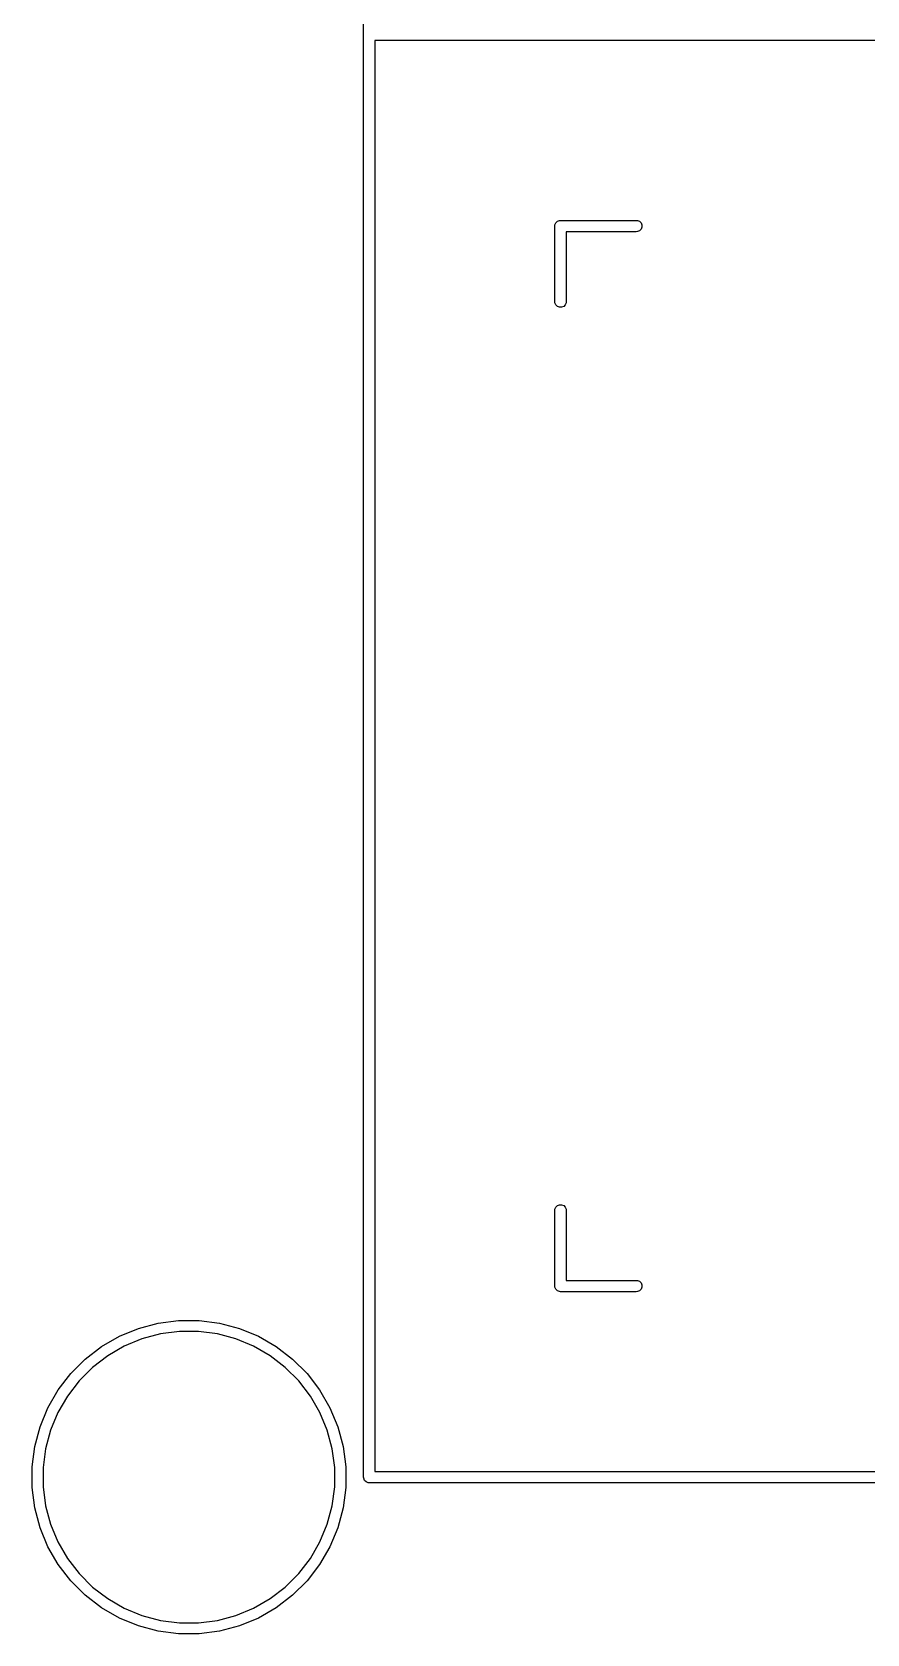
# Model space of a CAD drawing. Extents: x 100 to 190, y -154 to -36.
# Drawn here: x 100.32 to 111.35, y -154.47 to -133.31 of the extents above; entities that cross this region are included whole.
import ezdxf

# ---------------------------------------------------------------- set-up
doc = ezdxf.new("R2010")
doc.units = 0
doc.layers.add('BLACK', color=7, linetype='CONTINUOUS')

msp = doc.modelspace()

# ---------------------------------------------------------------- linework, layer by layer
at = {"layer": 'BLACK', "linetype": 'CONTINUOUS'}
for p, q in [((104.7, -133.35), (104.7, -114.3)), ((104.7, -152.4), (104.7, -133.35)), ((111.583951, -133.425), (104.85, -133.425)), ((104.85, -133.425), (104.85, -152.325)), ((107.226441, -135.860368), (107.23764, -135.833332)), ((107.23764, -135.833332), (107.258332, -135.81264)), ((107.258332, -135.81264), (107.285368, -135.801441)), ((107.285368, -135.801441), (107.3, -135.8)), ((107.3, -135.8), (108.3, -135.8)), ((108.3, -135.8), (108.314632, -135.801441)), ((108.314632, -135.801441), (108.341668, -135.81264)), ((108.341668, -135.81264), (108.36236, -135.833332)), ((108.36236, -135.833332), (108.373559, -135.860368)), ((107.225, -135.875), (107.226441, -135.860368)), ((107.225, -136.875), (107.225, -135.875)), ((108.3, -135.95), (107.375, -135.95)), ((107.375, -135.95), (107.375, -136.875)), ((108.314632, -135.948559), (108.3, -135.95)), ((108.341668, -135.93736), (108.314632, -135.948559)), ((108.36236, -135.916668), (108.341668, -135.93736)), ((108.373559, -135.889632), (108.36236, -135.916668)), ((108.373559, -135.860368), (108.373559, -135.889632)), ((107.226441, -136.889632), (107.225, -136.875)), ((107.23764, -136.916668), (107.226441, -136.889632)), ((107.373559, -136.889632), (107.36236, -136.916668)), ((107.375, -136.875), (107.373559, -136.889632)), ((107.258332, -136.93736), (107.23764, -136.916668)), ((107.285368, -136.948559), (107.258332, -136.93736)), ((107.314632, -136.948559), (107.285368, -136.948559)), ((107.341668, -136.93736), (107.314632, -136.948559)), ((107.36236, -136.916668), (107.341668, -136.93736)), ((107.225, -148.875), (107.226441, -148.860368)), ((107.225, -149.875), (107.225, -148.875)), ((107.226441, -148.860368), (107.23764, -148.833332)), ((107.23764, -148.833332), (107.258332, -148.81264)), ((107.258332, -148.81264), (107.285368, -148.801441)), ((107.285368, -148.801441), (107.314632, -148.801441)), ((107.314632, -148.801441), (107.341668, -148.81264)), ((107.341668, -148.81264), (107.36236, -148.833332)), ((107.36236, -148.833332), (107.373559, -148.860368)), ((107.373559, -148.860368), (107.375, -148.875)), ((107.375, -148.875), (107.375, -149.8)), ((107.226441, -149.889632), (107.225, -149.875)), ((107.23764, -149.916668), (107.226441, -149.889632)), ((107.258332, -149.93736), (107.23764, -149.916668)), ((107.285368, -149.948559), (107.258332, -149.93736)), ((107.3, -149.95), (107.285368, -149.948559)), ((108.3, -149.95), (107.3, -149.95)), ((107.375, -149.8), (108.3, -149.8)), ((108.3, -149.8), (108.314632, -149.801441)), ((108.314632, -149.948559), (108.3, -149.95)), ((108.314632, -149.801441), (108.341668, -149.81264)), ((108.341668, -149.93736), (108.314632, -149.948559)), ((108.341668, -149.81264), (108.36236, -149.833332)), ((108.36236, -149.916668), (108.341668, -149.93736)), ((108.36236, -149.833332), (108.373559, -149.860368)), ((108.373559, -149.889632), (108.36236, -149.916668)), ((108.373559, -149.860368), (108.373559, -149.889632)), ((101.726763, -150.43512), (101.988938, -150.364871)), ((101.988938, -150.364871), (102.258039, -150.329443)), ((102.258039, -150.329443), (102.529461, -150.329443)), ((102.529461, -150.329443), (102.798562, -150.364871)), ((102.798562, -150.364871), (103.060737, -150.43512)), ((101.240942, -150.674701), (101.476001, -150.538989)), ((101.476001, -150.538989), (101.726763, -150.43512)), ((101.773651, -150.573249), (101.540518, -150.669816)), ((102.017395, -150.507938), (101.773651, -150.573249)), ((102.267579, -150.475), (102.017395, -150.507938)), ((102.519921, -150.475), (102.267579, -150.475)), ((102.770105, -150.507938), (102.519921, -150.475)), ((103.013849, -150.573249), (102.770105, -150.507938)), ((103.246982, -150.669816), (103.013849, -150.573249)), ((103.060737, -150.43512), (103.311499, -150.538989)), ((103.311499, -150.538989), (103.546558, -150.674701)), ((100.833682, -151.031857), (101.025607, -150.839932)), ((101.025607, -150.839932), (101.240942, -150.674701)), ((101.321983, -150.795987), (101.121786, -150.949603)), ((101.540518, -150.669816), (101.321983, -150.795987)), ((103.465517, -150.795987), (103.246982, -150.669816)), ((103.665714, -150.949603), (103.465517, -150.795987)), ((103.546558, -150.674701), (103.761893, -150.839932)), ((103.761893, -150.839932), (103.953818, -151.031857)), ((100.668451, -151.247192), (100.833682, -151.031857)), ((101.121786, -150.949603), (100.943353, -151.128036)), ((103.844147, -151.128036), (103.665714, -150.949603)), ((103.953818, -151.031857), (104.119049, -151.247192)), ((100.532739, -151.482251), (100.668451, -151.247192)), ((100.943353, -151.128036), (100.789737, -151.328233)), ((103.997763, -151.328233), (103.844147, -151.128036)), ((104.119049, -151.247192), (104.254761, -151.482251)), ((100.42887, -151.733013), (100.532739, -151.482251)), ((100.789737, -151.328233), (100.663566, -151.546768)), ((104.123934, -151.546768), (103.997763, -151.328233)), ((104.254761, -151.482251), (104.35863, -151.733013)), ((100.663566, -151.546768), (100.566999, -151.779901)), ((104.220501, -151.779901), (104.123934, -151.546768)), ((100.358621, -151.995188), (100.42887, -151.733013)), ((100.566999, -151.779901), (100.501688, -152.023645)), ((104.285812, -152.023645), (104.220501, -151.779901)), ((104.35863, -151.733013), (104.428879, -151.995188)), ((100.323193, -152.264289), (100.358621, -151.995188)), ((100.501688, -152.023645), (100.46875, -152.273829)), ((104.31875, -152.273829), (104.285812, -152.023645)), ((104.428879, -151.995188), (104.464307, -152.264289)), ((100.323193, -152.273829), (100.323193, -152.264289)), ((100.323193, -152.535711), (100.323193, -152.273829)), ((100.46875, -152.273829), (100.46875, -152.526171)), ((104.31875, -152.526171), (104.31875, -152.273829)), ((104.464307, -152.264289), (104.464307, -152.535711)), ((104.85, -152.325), (123.75, -152.325)), ((100.358621, -152.804812), (100.323193, -152.535711)), ((100.46875, -152.526171), (100.501688, -152.776355)), ((104.285812, -152.776355), (104.31875, -152.526171)), ((104.464307, -152.535711), (104.428879, -152.804812)), ((104.701441, -152.414632), (104.7, -152.4)), ((104.71264, -152.441668), (104.701441, -152.414632)), ((104.733332, -152.46236), (104.71264, -152.441668)), ((104.760368, -152.473559), (104.733332, -152.46236)), ((104.775, -152.475), (104.760368, -152.473559)), ((123.825, -152.475), (104.775, -152.475)), ((100.42887, -153.066987), (100.358621, -152.804812)), ((100.501688, -152.776355), (100.566999, -153.020099)), ((104.220501, -153.020099), (104.285812, -152.776355)), ((104.428879, -152.804812), (104.35863, -153.066987)), ((100.532739, -153.317749), (100.42887, -153.066987)), ((100.566999, -153.020099), (100.663566, -153.253232)), ((104.123934, -153.253232), (104.220501, -153.020099)), ((104.35863, -153.066987), (104.254761, -153.317749)), ((100.668451, -153.552808), (100.532739, -153.317749)), ((100.663566, -153.253232), (100.789737, -153.471767)), ((103.997763, -153.471767), (104.123934, -153.253232)), ((104.254761, -153.317749), (104.119049, -153.552808)), ((100.833682, -153.768143), (100.668451, -153.552808)), ((100.789737, -153.471767), (100.943353, -153.671964)), ((103.844147, -153.671964), (103.997763, -153.471767)), ((104.119049, -153.552808), (103.953818, -153.768143)), ((101.025607, -153.960068), (100.833682, -153.768143)), ((100.943353, -153.671964), (101.121786, -153.850397)), ((103.665714, -153.850397), (103.844147, -153.671964)), ((103.953818, -153.768143), (103.761893, -153.960068)), ((101.240942, -154.125299), (101.025607, -153.960068)), ((101.121786, -153.850397), (101.321983, -154.004013)), ((101.321983, -154.004013), (101.540518, -154.130184)), ((103.246982, -154.130184), (103.465517, -154.004013)), ((103.465517, -154.004013), (103.665714, -153.850397)), ((103.761893, -153.960068), (103.546558, -154.125299)), ((101.476001, -154.261011), (101.240942, -154.125299)), ((101.540518, -154.130184), (101.773651, -154.226751)), ((101.773651, -154.226751), (102.017395, -154.292062)), ((102.770105, -154.292062), (103.013849, -154.226751)), ((103.013849, -154.226751), (103.246982, -154.130184)), ((103.546558, -154.125299), (103.311499, -154.261011)), ((101.726763, -154.36488), (101.476001, -154.261011)), ((101.988938, -154.435129), (101.726763, -154.36488)), ((102.258039, -154.470557), (101.988938, -154.435129)), ((102.017395, -154.292062), (102.267579, -154.325)), ((102.267579, -154.325), (102.519921, -154.325)), ((102.519921, -154.325), (102.770105, -154.292062)), ((102.798562, -154.435129), (102.529461, -154.470557)), ((103.060737, -154.36488), (102.798562, -154.435129)), ((103.311499, -154.261011), (103.060737, -154.36488)), ((102.529461, -154.470557), (102.258039, -154.470557))]:
    msp.add_line(p, q, dxfattribs=at)

doc.saveas('drawing.dxf')
